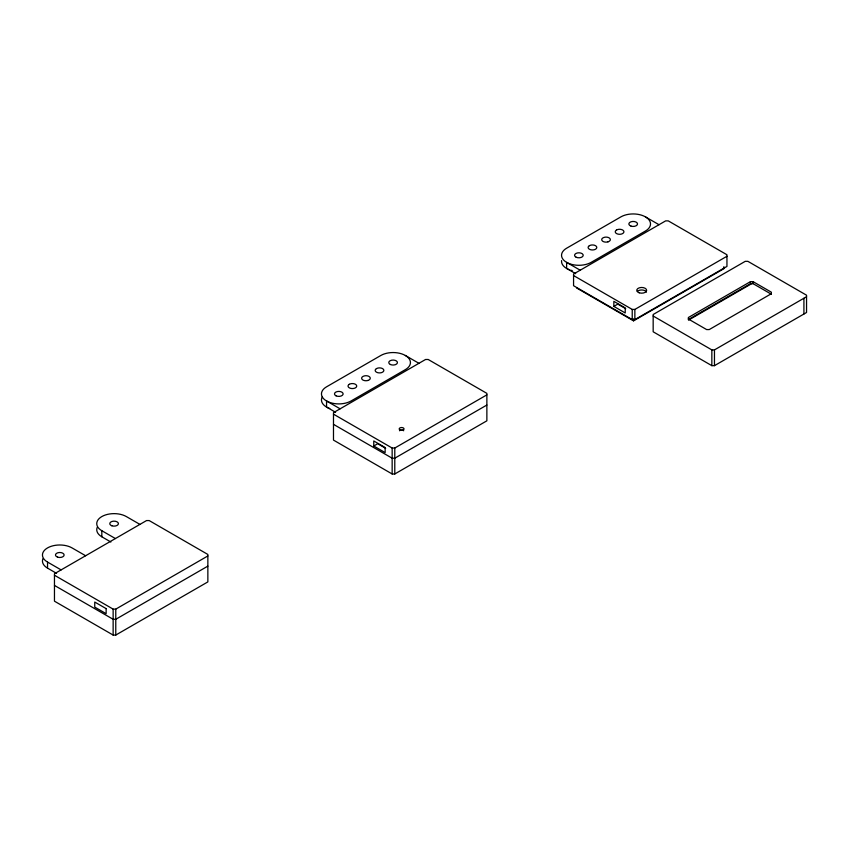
<?xml version="1.0" encoding="UTF-8"?>
<svg xmlns="http://www.w3.org/2000/svg" width="849" height="849" viewBox="0 0 849 849"><rect width="100%" height="100%" fill="white"/><g stroke="black" fill="none" stroke-linecap="round" stroke-linejoin="round"><path stroke-width="1.27" d="M613.848 306.393L625.225 312.973L625.225 307.911L613.848 301.342L613.848 306.393L617.785 304.122L625.755 308.728M373.762 446.012L385.149 452.591L385.149 447.529L373.762 440.96L373.762 446.012L377.709 443.74L385.679 448.346M54.463 575.251L113.14 609.126L115.772 609.126L207.856 555.957M333.487 414.163L392.153 448.039L394.785 448.039L486.87 394.87M573.563 275.554L632.229 309.429L634.861 309.429L726.946 256.271M207.856 566.124L115.772 619.292L113.14 619.292L54.463 585.417M486.87 405.037L394.785 458.205L392.153 458.205L333.487 424.33M634.861 319.595L726.946 266.427L726.946 254.753L668.269 220.878L665.648 220.878L573.563 274.036L573.563 285.72L632.229 319.595L634.861 319.595L634.861 309.429M576.62 287.991L633.545 320.858L723.879 268.709L723.879 266.682M115.772 635.063L207.856 581.905L207.856 554.45L149.18 520.564L146.548 520.564L54.463 573.733L54.463 601.188L113.14 635.063L115.772 635.063L115.772 609.126M394.785 473.975L486.87 420.817L486.87 393.363L428.193 359.488L425.561 359.488L333.487 412.646L333.487 440.1L392.153 473.975L394.785 473.975L394.785 448.039M750.463 281.656L688.359 317.515L688.359 319.532L750.463 283.672L753.095 283.672L771.359 294.221L771.359 292.194L753.095 281.656L750.463 281.656L750.463 283.672M688.497 320.137L752.681 283.078M771.359 293.712L709.244 329.571L706.623 329.571L688.359 319.022M653.168 316.019L711.844 349.894L714.465 349.894L806.55 296.726M714.465 365.664L806.55 312.496L806.55 295.208L747.873 261.333L745.252 261.333L653.168 314.501L653.168 331.789L711.844 365.664L714.465 365.664L714.465 349.894M575.664 273.665L566.623 268.443L566.623 262.373A17.341 10.008 0 0 1 566.623 248.216L620.916 216.866A17.341 10.008 0 0 1 645.431 216.866L659.004 224.709M580.196 270.205L566.623 262.373A17.341 10.008 0 0 0 591.137 262.373L645.431 231.024A17.341 10.008 0 0 0 645.431 216.866M335.588 412.274L326.547 407.042L326.547 400.983A17.341 10.008 0 0 1 326.547 386.826L380.84 355.476A17.341 10.008 0 0 1 405.355 355.476L418.928 363.308M340.12 408.815L326.547 400.983A17.341 10.008 0 0 0 351.062 400.983L405.355 369.633A17.341 10.008 0 0 0 405.355 355.476M139.915 524.395L126.342 516.563A17.341 10.008 0 0 0 101.827 516.563A17.341 10.008 0 0 0 101.827 530.721L101.827 536.791L110.869 542.012M101.827 530.721L115.4 538.553M85.622 555.745L72.048 547.913A17.341 10.008 0 0 0 47.533 547.913A17.341 10.008 0 0 0 47.533 562.07L47.533 568.13L56.575 573.362M47.533 562.07L61.107 569.902M803.918 298.243L803.918 314.013M753.095 281.656L753.095 283.672M711.844 349.894L711.844 365.664M633.545 318.831L633.545 320.858M632.229 309.429L632.229 319.595M392.153 448.039L392.153 473.975M113.14 609.126L113.14 635.063M572.247 270.608A17.341 10.008 0 0 1 571.006 270.279M569.817 269.897A17.341 10.008 0 0 1 561.592 260.579M637.397 291.419A4.956 2.865 0 0 1 642.343 290.008A4.956 2.865 0 0 1 646.482 292.109M399.518 430.761A2.42 1.39 0 0 1 403.71 430.761M329.741 408.507A17.341 10.008 0 0 1 322.312 396.876M101.827 536.791A17.341 10.008 0 0 1 97.221 527.367M47.533 568.13A17.341 10.008 0 0 1 42.928 558.716M349.31 384.3L348.865 384.597A4.33 2.505 0 0 0 349.31 387.834A4.33 2.505 0 0 0 354.924 388.089L355.444 387.834A4.33 2.505 0 0 0 355.444 384.3A4.33 2.505 0 0 0 349.31 384.3M376.457 368.625L376.022 368.922A4.33 2.505 0 0 0 376.224 372.021A4.33 2.505 0 0 0 381.488 372.626L382.071 372.414A4.33 2.505 0 0 0 382.591 368.625L382.071 368.37A4.33 2.505 0 0 0 376.457 368.625M589.386 245.69L588.951 245.987A4.33 2.505 0 0 0 589.386 249.224A4.33 2.505 0 0 0 595 249.479L595.52 249.224A4.33 2.505 0 0 0 595.52 245.69A4.33 2.505 0 0 0 589.386 245.69M616.533 230.015L616.098 230.312A4.33 2.505 0 0 0 616.3 233.411A4.33 2.505 0 0 0 621.574 234.016L622.147 233.804A4.33 2.505 0 0 0 622.667 230.015L622.147 229.761A4.33 2.505 0 0 0 616.533 230.015M607.99 241.848L607.364 241.997A4.33 2.505 0 0 1 602.96 241.392L602.525 241.095A4.33 2.505 0 0 1 604.69 237.242L605.348 237.147A4.33 2.505 0 0 1 608.574 237.593L609.094 237.847A4.33 2.505 0 0 1 607.99 241.848M367.914 380.458L367.288 380.607A4.33 2.505 0 0 1 362.884 380.002L362.438 379.694A4.33 2.505 0 0 1 364.614 375.852L365.272 375.757A4.33 2.505 0 0 1 368.498 376.203L369.018 376.457A4.33 2.505 0 0 1 367.914 380.458M106.136 608.616L94.748 602.047L94.748 607.099L106.136 613.678L106.136 608.616M631.009 226.11A4.33 2.505 0 0 0 637.514 223.945A4.33 2.505 0 0 0 631.009 221.78A4.33 2.505 0 0 0 631.009 226.11M576.153 257.236A4.33 2.505 0 0 0 583.157 255.687A4.33 2.505 0 0 0 577.331 252.96A4.33 2.505 0 0 0 576.153 257.236M639.212 292.799A4.956 2.865 0 0 0 646.641 290.316A4.956 2.865 0 0 0 639.212 287.843A4.956 2.865 0 0 0 639.212 292.799M399.911 429.912A2.42 1.39 0 0 0 403.944 429.286A2.42 1.39 0 0 0 400.993 427.578A2.42 1.39 0 0 0 399.911 429.912M390.37 364.497A4.33 2.505 0 0 0 397.374 362.947A4.33 2.505 0 0 0 391.548 360.22A4.33 2.505 0 0 0 390.37 364.497M336.077 395.846A4.33 2.505 0 0 0 343.081 394.297A4.33 2.505 0 0 0 337.244 391.569A4.33 2.505 0 0 0 336.077 395.846M111.919 525.807A4.33 2.505 0 0 0 118.414 523.642A4.33 2.505 0 0 0 111.919 521.477A4.33 2.505 0 0 0 111.919 525.807M57.626 557.156A4.33 2.505 0 0 0 64.121 554.991A4.33 2.505 0 0 0 57.626 552.826A4.33 2.505 0 0 0 57.626 557.156"/></g></svg>
